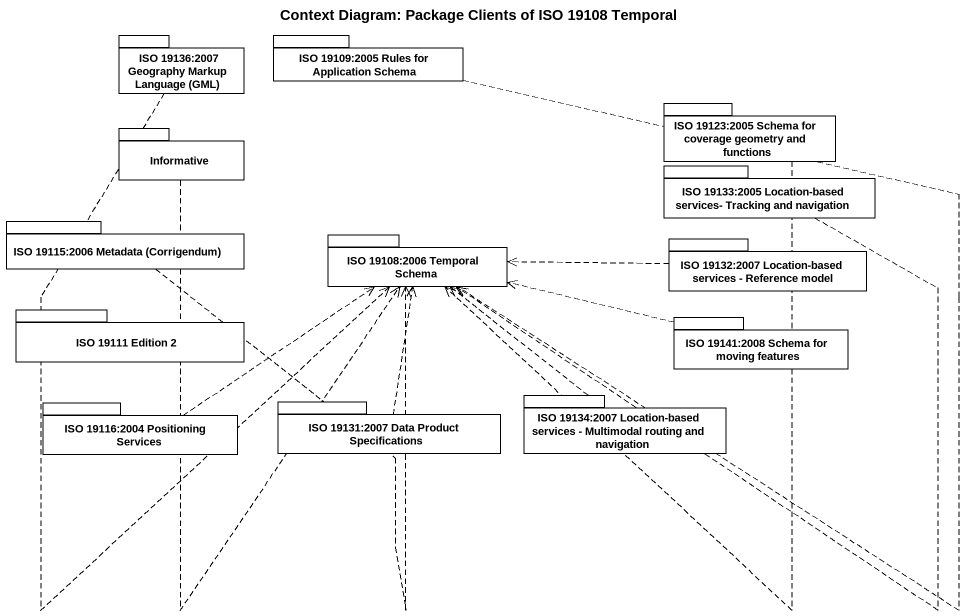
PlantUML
@startuml
title Context Diagram: Package Clients of ISO 19108 Temporal
package "ISO 19136:2007 Geography Markup Language (GML)" as ISO_19136_2007_Geography {
}
package "ISO 19109:2005 Rules for Application Schema" as ISO_19109_2005_Rules_for {
}
package Informative {
}
package "ISO 19123:2005 Schema for coverage geometry and functions" as ISO_19123_2005_Schema_for {
}
package "ISO 19133:2005 Location-based services- Tracking and navigation" as ISO_19133_2005_Location {
}
package "ISO 19115:2006 Metadata (Corrigendum)" as ISO_19115_2006_Metadata {
}
package "ISO 19108:2006 Temporal Schema" as ISO_19108_2006_Temporal {
}
package "ISO 19132:2007 Location-based services - Reference model" as ISO_19132_2007_Location {
}
package "ISO 19111 Edition 2" as ISO_19111_Edition_2 {
}
package "ISO 19141:2008 Schema for moving features" as ISO_19141_2008_Schema_for {
}
package "ISO 19116:2004 Positioning Services" as ISO_19116_2004_Positioning {
}
package "ISO 19131:2007 Data Product Specifications" as ISO_19131_2007_Data_Product {
}
package "ISO 19134:2007 Location-based services - Multimodal routing and navigation" as ISO_19134_2007_Location {
}
ISO_19136_2007_Geography ..> ISO_19108_2006_Temporal
ISO_19109_2005_Rules_for ..> ISO_19108_2006_Temporal
Informative .right.> ISO_19108_2006_Temporal
ISO_19123_2005_Schema_for .left.> ISO_19108_2006_Temporal
ISO_19133_2005_Location .left.> ISO_19108_2006_Temporal
ISO_19115_2006_Metadata .right.> ISO_19108_2006_Temporal
ISO_19132_2007_Location .left.> ISO_19108_2006_Temporal
ISO_19141_2008_Schema_for .left.> ISO_19108_2006_Temporal
ISO_19116_2004_Positioning .up.> ISO_19108_2006_Temporal
ISO_19131_2007_Data_Product .up.> ISO_19108_2006_Temporal
ISO_19134_2007_Location .up.> ISO_19108_2006_Temporal
@enduml
